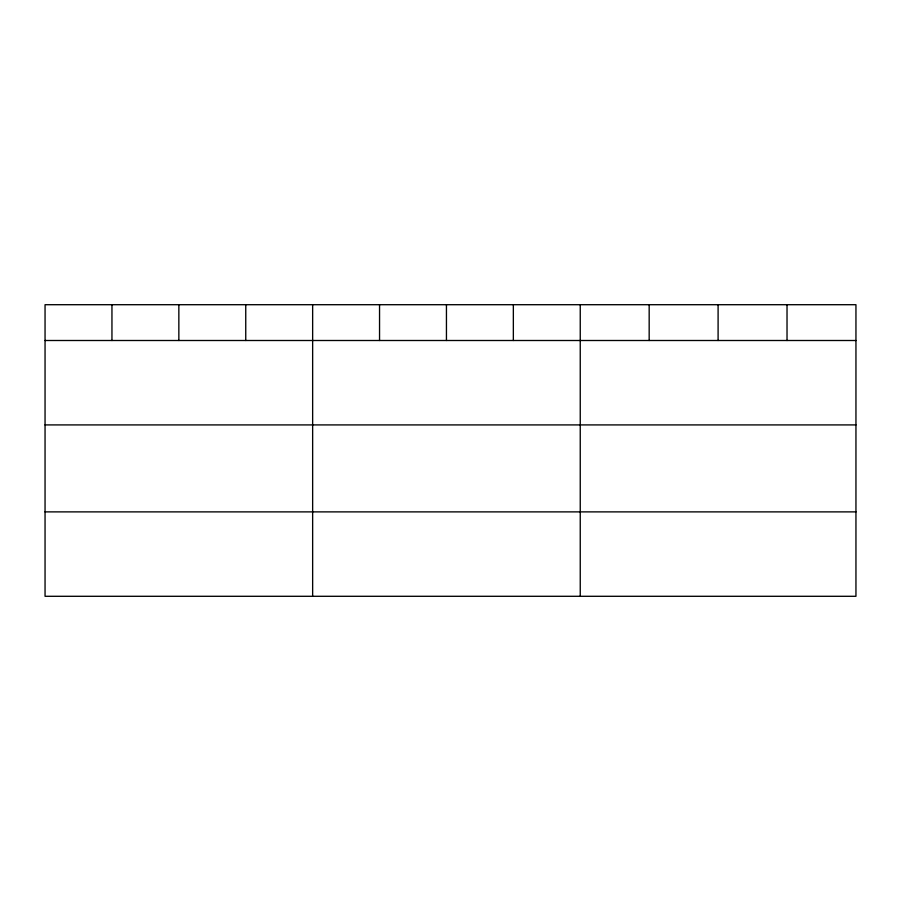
<?xml version="1.0" encoding="UTF-8"?>
<svg xmlns="http://www.w3.org/2000/svg" width="901" height="901" viewBox="0 0 901 901"><rect width="100%" height="100%" fill="white"/><g stroke="black" fill="none" stroke-linecap="round" stroke-linejoin="round"><path stroke-width="1.35" d="M855.95 340.499L855.95 596.293L45.05 596.293L45.05 304.707L855.95 304.707L855.95 340.499L45.05 340.499M45.05 424.912L855.95 424.912M45.05 511.881L855.95 511.881M787.023 304.707L787.023 340.499M718.097 304.707L718.097 340.499M649.17 304.707L649.17 340.499M580.244 304.707L580.244 596.293M513.345 304.707L513.345 340.499M446.445 304.707L446.445 340.499M379.546 304.707L379.546 340.499M312.647 304.707L312.647 596.293M245.748 304.707L245.748 340.499M178.849 304.707L178.849 340.499M111.949 304.707L111.949 340.499"/></g></svg>
